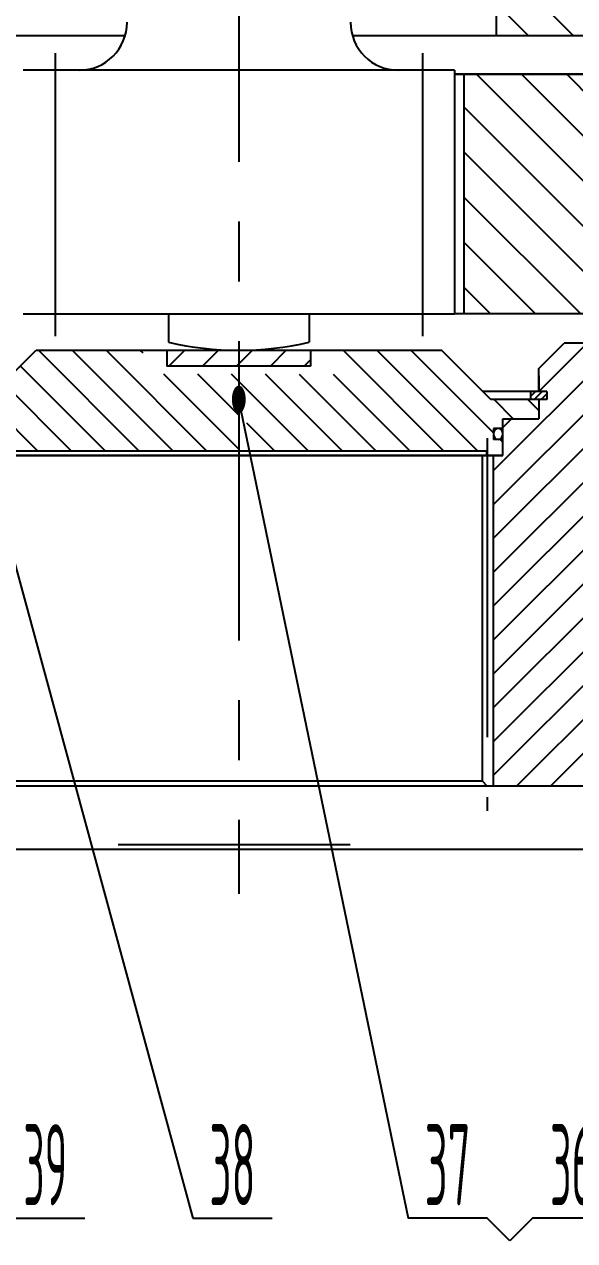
# Model space of a CAD drawing. Header units: millimetres. Extents: x 14 to 6314, y -175 to 4455.
# Drawn here: x 4294 to 4638, y 2335 to 3098 of the extents above; entities that cross this region are included whole.
import ezdxf
from ezdxf.enums import TextEntityAlignment as Align

# ---------------------------------------------------------------- set-up
doc = ezdxf.new("R2010")
doc.units = ezdxf.units.MM
doc.header["$LTSCALE"] = 150
doc.linetypes.add('G', pattern=[2, 1.25, -0.25, 0.25, -0.25])
for name, color, linetype in [('01', 7, 'Continuous'), ('02', 1, 'Continuous'), ('05', 4, 'G'), ('11', 3, 'Continuous')]:
    doc.layers.add(name, color=color, linetype=linetype)
doc.styles.get("Standard").update_dxf_attribs({"font": 'isocp', "width": 0.707, "bigfont": 'intecad.shx'})
pattern_1 = [(135, (-611.7449904644018, -710.8969103280779), (-14.14213562373095, -14.14213562373095), [])]

msp = doc.modelspace()

# ---------------------------------------------------------------- hatches: boundary and pattern name
at = {"layer": '02'}
h = msp.add_hatch(dxfattribs=at)
h.set_pattern_fill('_USER', color=256, scale=20, angle=135, style=0, pattern_type=0)
h.set_pattern_definition(pattern_1)
h.paths.add_polyline_path([(5065.034003053114, 3155.552223971163), (5027.526188674514, 3155.552223971162), (5027.526188674515, 3149.552223971163), (5023.526188674519, 3149.552223971163, -0.04371584273154108), (5023.030335168683, 3149.552223971163), (5019.526188674514, 3149.552223971164), (5019.526188674514, 3155.552223971162), (5012.00900305329, 3155.552223971162), (5012.00900305329, 3165.552223971163), (4604.246503053292, 3165.552223971163), (4604.246503053292, 3123.540223971162), (4589.246503053291, 3123.540223971162), (4589.246503053291, 3090.552223971163), (5023.135229529488, 3090.552223971163), (5065.034003053114, 3113.437165720764)])
h.paths.add_polyline_path([(5118.034003053289, 3142.3855527672), (5085.034003053383, 3124.361085361039), (5085.034003053383, 3096.552223971164), (5098.65900305329, 3096.552223971163), (5098.65900305329, 3081.552223971164), (5118.034003053289, 3081.552223971164)])
h.paths.add_polyline_path([(5118.034003053289, 3142.3855527672), (5118.034003053289, 3155.552223971163), (5085.034003053382, 3155.552223971163), (5085.034003053383, 3124.36108536104)])
h.paths.add_polyline_path([(4266.821503053287, 3123.540223971162), (4251.821503053288, 3123.540223971163), (4251.821503053285, 3165.552223971161), (3962.896503053289, 3165.552223971161), (3962.896503053289, 3105.877223966878), (3943.142403461888, 3105.877223966878), (3943.142403461888, 3090.552223971164), (4266.821503053288, 3090.552223971164)])
h.paths.add_polyline_path([(4800.118915319731, 3066.02681660081), (4800.118915319731, 3112.665654173444), (4836.118915319731, 3112.665654173444), (4836.118915319731, 3066.02681660081)], flags=9)
h.paths.add_polyline_path([(4648.755941052652, 3079.677823971163), (4648.755941052652, 3110.342623971163), (4684.755941052652, 3110.342623971163), (4684.755941052652, 3079.677823971163)], flags=9)
h.paths.add_polyline_path([(4865.625131314171, 3134.456661905337), (4880.796130429999, 3134.456661905337), (4880.796130429999, 3154.148969597645), (4865.625131314171, 3154.148969597645)], flags=24)
h.paths.add_polyline_path([(5014.236718416987, 3143.181036996754), (5029.407717532815, 3143.181036996754), (5029.407717532815, 3162.873344689061), (5014.236718416987, 3162.873344689061)], flags=24)
h = msp.add_hatch(dxfattribs=at)
h.set_pattern_fill('_USER', color=256, scale=20, angle=45, style=0, pattern_type=0)
h.set_pattern_definition([(45, (-611.7449904644018, -710.8969103280779), (-14.14213562373095, 14.14213562373095), [])])
h.paths.add_polyline_path([(3811.459003053289, 3053.199696387479), (3757.873744794486, 3081.552223971165), (3757.40900305329, 3081.552223971165), (3757.409003053289, 3080.552223971163), (3738.03400305329, 3080.552223971164), (3738.034003053291, 2858.002046012306), (3802.90900305329, 2841.131861156784), (3802.90900305329, 2901.552223971161, -0.289261294317525), (3811.459003053289, 2915.094657282792)])
h.paths.add_polyline_path([(3803.03400305329, 3096.552223971162), (3781.03400305329, 3096.552223971162), (3781.03400305329, 3069.297886071803), (3811.45900305329, 3053.19969638748), (3811.459003053289, 3068.070036648626, -0.2867567683141176), (3803.034003053291, 3081.552223971163)])
h.paths.add_polyline_path([(3781.03400305329, 3096.552223971162), (3768.790802852549, 3096.552223971163), (3768.790802852549, 3092.552223971162), (3761.790802852549, 3092.552223971162), (3761.790802852549, 3096.552223971162), (3757.40900305329, 3096.552223971162), (3757.40900305329, 3081.798123747797), (3781.034003053291, 3069.297886071803)])
h.paths.add_polyline_path([(3802.90900305329, 2841.131861156784), (3738.03400305329, 2858.002046012307), (3738.03400305329, 2730.552223971163), (3724.75400305329, 2730.552223971164), (3724.75400305329, 2680.552223971163), (3748.659003053291, 2680.552223971164), (3748.65900305329, 2661.552223971163), (3802.90900305329, 2661.552223971163)])
h.paths.add_polyline_path([(3698.75400305329, 2730.552223971163), (3666.684003053289, 2730.552223971163), (3666.684003053289, 2680.552223971162), (3698.75400305329, 2680.552223971163)])
h.paths.add_polyline_path([(5118.03400305329, 3064.404455266147), (5044.609003053291, 3035.442771092283), (5044.60900305329, 2953.188712433527), (5118.034003053289, 2945.173583418085)])
h.paths.add_polyline_path([(5075.03400305329, 3065.283880210412), (5067.034003053142, 3070.301460946959), (5067.034003053142, 3075.466012549352), (5065.034003053115, 3075.466012549353), (5065.034003053114, 3096.552223971163), (5063.03400305329, 3096.552223971163), (5063.03400305329, 3091.552223971164), (5056.03400305329, 3091.552223971164), (5056.03400305329, 3096.552223971163), (5053.03400305329, 3096.552223971163), (5053.03400305329, 3081.552223971163, -0.2867567683141442), (5044.609003053291, 3068.070036648626), (5044.609003053291, 3035.442771092283), (5075.03400305329, 3047.443577915433)])
h.paths.add_polyline_path([(5118.034003053289, 3080.552223971163), (5098.65900305329, 3080.552223971164), (5098.659003053291, 3096.552223971163), (5085.034003053382, 3096.552223971164), (5085.034003053383, 3075.466012549351), (5083.034003053354, 3075.466012549351), (5083.034003053353, 3070.301460946959), (5075.03400305329, 3065.283880210396), (5075.034003053289, 3047.443577915433), (5118.034003053291, 3064.404455266148)])
h.paths.add_polyline_path([(5118.03400305329, 2945.173583418084), (5044.60900305329, 2953.188712433527), (5044.609003053289, 2915.094657282795, -0.2892612943175812), (5053.159003053291, 2901.552223971162), (5053.159003053291, 2814.514911662026), (5118.034003053289, 2807.760266328581)])
h.paths.add_polyline_path([(5118.034003053289, 2807.760266328581), (5053.15900305329, 2814.514911662025), (5053.15900305329, 2687.970010215954), (5107.48400305329, 2676.572940086891), (5107.484003053291, 2680.552223971162), (5131.314003053289, 2680.552223971161), (5131.314003053289, 2730.552223971161), (5126.064003052976, 2730.552223971161), (5118.034003053289, 2730.552223971163)])
h.paths.add_polyline_path([(5107.48400305329, 2676.57294008689), (5053.159003053289, 2687.970010215954), (5053.15900305329, 2661.552223971162), (5107.48400305329, 2661.552223971163)])
h.paths.add_polyline_path([(5189.38400305329, 2730.552223971163), (5157.31400305329, 2730.552223971164), (5157.31400305329, 2680.552223971163), (5189.384003053291, 2680.552223971164)])
h.paths.add_polyline_path([(5077.580185804838, 2984.382843045558), (5092.751184920666, 2984.382843045558), (5092.751184920666, 3004.075150737866), (5077.580185804838, 3004.075150737866)], flags=24)
at = {"layer": '05', "linetype": 'G'}
h = msp.add_hatch(dxfattribs=at)
h.set_pattern_fill('_USER', color=4, scale=20, angle=135, style=0, pattern_type=0)
h.set_pattern_definition(pattern_1)
h.paths.add_polyline_path([(4650.364003075655, 2994.05222397116), (4650.364003075655, 3038.052223966227), (4644.26914812702, 3038.052223966227), (4644.269148127021, 3041.052223966227), (4650.364003075655, 3041.052223966227), (4650.364003075656, 3066.552223971164), (4569.115352861641, 3066.552223971163), (4569.115352861641, 2916.552223971161), (4650.364003077118, 2916.552223971161), (4650.364003076636, 2942.052223981454), (4644.269148125155, 2942.052223981684), (4644.269148125267, 2945.052223975994), (4650.364003076579, 2945.052223976001)])
h.paths.add_polyline_path([(4930.364003030839, 2990.38008659663), (4930.364003029985, 2945.052223970892), (4936.45885797779, 2945.052223970662), (4936.458857977676, 2942.052223970662), (4930.364003029928, 2942.052223970893), (4930.364003029445, 2916.552223971161), (5009.805256158165, 2916.552223971162), (5009.805256158164, 3021.714815686853)])
h.paths.add_polyline_path([(4936.458857979543, 3038.052223966227), (4930.364003030908, 3038.052223966227), (4930.364003030908, 2994.05222397116), (4930.364003030839, 2990.38008659663), (5009.805256158165, 3021.714815686853), (5009.805256158164, 3066.552223971163), (4979.194957556346, 3066.552223971164), (4932.508418575844, 3041.052223966226), (4936.458857979543, 3041.052223966226)])
h.paths.add_polyline_path([(4930.364003030907, 3066.552223971163), (4930.364003030908, 3041.052223966227), (4932.508418575845, 3041.052223966227), (4979.194957556347, 3066.552223971163)], flags=17)
h.paths.add_polyline_path([(4593.379843819654, 3004.52674192392), (4593.379843819654, 3073.540223971164), (4629.384568229102, 3073.540223971164), (4629.384568229102, 3004.52674192392)], flags=9)
h.paths.add_polyline_path([(4980.285958197646, 2950.342413033927), (4995.456957313474, 2950.342413033927), (4995.456957313474, 2970.034720726234), (4980.285958197646, 2970.034720726234)], flags=24)
h.paths.add_polyline_path([(4923.262565641353, 3030.780113972629), (4938.433564757181, 3030.780113972629), (4938.433564757181, 3050.472421664937), (4923.262565641353, 3050.472421664937)], flags=9)
h = msp.add_hatch(dxfattribs=at)
h.set_pattern_fill('_USER', color=4, scale=3, angle=45, style=0, pattern_type=0)
h.set_pattern_definition([(45, (828.6953483547986, -302.4769793688374), (-2.121320343559642, 2.121320343559643), [])])
h.paths.add_polyline_path([(4621.03400305329, 2862.552223971163), (4621.03400305329, 2867.552223971163), (4611.03400305329, 2867.552223971164), (4611.03400305329, 2862.552223971163)])
at = {"layer": '11', "linetype": 'Continuous'}
h = msp.add_hatch(dxfattribs=at)
h.set_pattern_fill('_USER', color=3, scale=15, angle=45, style=0, pattern_type=0)
h.set_pattern_definition([(45, (-611.7449904644018, -302.4769793688374), (-10.60660171779821, 10.60660171779821), [])])
h.paths.add_polyline_path([(4000.70400305329, 2945.052223976097), (3988.20400305329, 2945.052223976081), (3988.20400305329, 2940.05222397628, -0.4142135623729884), (3983.20400305329, 2935.052223976282), (3981.124423519972, 2935.052223976282), (3980.086166114081, 2935.052223976282), (3954.817537161213, 2901.988630823817, -0.2339646167332743), (3946.865629334463, 2898.052223975975), (3940.034003053292, 2898.052223975976, 0.4142135623731128), (3910.03400305329, 2868.052223975976), (3910.03400305329, 2813.052223971002, 0.414213562373094), (3940.03400305329, 2783.052223971002), (3990.099087883436, 2783.052223971002), (3990.099087883436, 2791.052223970999), (4000.70400305329, 2791.052223971)])
h.paths.add_polyline_path([(4130.704003053291, 2791.052223971), (4141.547354143253, 2791.052223970999), (4141.547354143253, 2783.052223971001), (4178.034003053288, 2783.052223971001, -0.4142135623730951), (4198.034003053288, 2763.052223971001), (4198.034003053288, 2673.052223971001), (4199.434003053289, 2673.052223971001), (4199.434003053289, 2620.552223971159), (4268.59900305329, 2620.55222397116), (4268.59900305329, 2827.552223971164), (4262.53400305329, 2827.552223971164), (4262.534003053291, 2850.552223971164), (4240.03400305329, 2850.552223971164), (4240.03400305329, 2862.552223971163), (4235.03400305329, 2862.552223971164), (4235.03400305329, 2867.552223971163), (4240.034003053291, 2867.552223971163), (4240.034003053293, 2882.126376603007), (4224.108155680314, 2898.052223975983), (4184.542376777169, 2898.052223971, -0.2339646167567582), (4176.590468949384, 2901.98863081855), (4151.321839992501, 2935.052223976282), (4149.09624822912, 2935.052223976282), (4148.2040030533, 2935.05222397628, -0.414213562373681), (4143.20400305329, 2940.05222397628), (4143.20400305329, 2945.05222397608), (4130.70400305329, 2945.052223976095)])
h.paths.add_polyline_path([(4725.364003053289, 2945.052223976094), (4712.86400305329, 2945.052223976079), (4712.86400305329, 2940.05222397628, -0.414213562373681), (4707.86400305328, 2935.05222397628), (4706.97175787746, 2935.052223976282), (4704.746166114081, 2935.052223976282), (4679.477537157152, 2901.914478201898, -0.233964616721668), (4671.525629330669, 2897.978071354405), (4631.959850426267, 2897.978071354408), (4616.034003053286, 2882.052223981431), (4616.034003053289, 2867.552223971163), (4621.03400305329, 2867.552223971163), (4621.03400305329, 2862.552223971162), (4616.03400305329, 2862.552223971162), (4616.03400305329, 2850.552223971164), (4593.534003053291, 2850.552223971164), (4593.534003053289, 2827.552223971164), (4587.469003053289, 2827.552223971163), (4587.46900305329, 2620.55222397116), (4656.634003053292, 2620.55222397116), (4656.63400305329, 2673.052223971001), (4658.03400305329, 2673.052223971001), (4658.03400305329, 2763.052223971001, -0.3892033906095524), (4676.313361878244, 2782.978071354406), (4714.520651963327, 2782.978071354406), (4714.520651963328, 2790.978071354405), (4725.364003053289, 2790.978071354405)])
h.paths.add_polyline_path([(4946.03400305329, 2867.97807135938, 0.4142135623731128), (4916.034003053288, 2897.97807135938), (4909.202376772116, 2897.97807135938, -0.2339646167216768), (4901.250468945633, 2901.914478206874), (4875.981839992499, 2935.052223976282), (4874.943582586608, 2935.052223976282), (4873.75624822912, 2935.052223976282), (4872.8640030533, 2935.05222397628, -0.414213562373681), (4867.86400305329, 2940.05222397628), (4867.86400305329, 2945.052223976078), (4855.36400305329, 2945.052223976094), (4855.36400305329, 2790.978071354405), (4865.968918223143, 2790.978071354405), (4865.968918223143, 2782.978071354407), (4916.03400305329, 2782.978071354407, 0.414213562373094), (4946.03400305329, 2812.978071354407)])
h = msp.add_hatch(dxfattribs=at)
h.set_pattern_fill('_USER', color=3, scale=15, angle=135, style=0, pattern_type=0)
h.set_pattern_definition([(135, (-626.1994984005214, -302.4769793688374), (-10.60660171779821, -10.60660171779821), [])])
h.paths.add_polyline_path([(4270.03400305329, 2862.552223971164), (4240.03400305329, 2862.552223971164), (4240.03400305329, 2850.552223971164), (4262.53400305329, 2850.552223971164), (4262.53400305329, 2844.552223971164), (4268.53400305329, 2844.552223971164), (4268.53400305329, 2837.552223971164), (4266.486102299848, 2837.552223971164), (4269.206385861437, 2827.552223971164), (4272.459003053289, 2827.552223971164), (4272.459003053289, 2830.552223971164), (4428.03400305329, 2830.552223971164), (4428.03400305329, 2878.552223971163), (4368.03400305329, 2878.552223971164), (4368.03400305329, 2893.552223971166), (4301.034003053293, 2893.552223971167)])
h.paths.add_polyline_path([(4583.609003053291, 2830.552223971164), (4583.609003053291, 2827.552223971164), (4593.53400305329, 2827.552223971164), (4593.53400305329, 2837.552223971164), (4587.53400305329, 2837.552223971164), (4587.53400305329, 2844.552223971164), (4593.53400305329, 2844.552223971164), (4593.53400305329, 2850.552223971164), (4616.03400305329, 2850.552223971164), (4616.03400305329, 2862.552223971163), (4586.034003053291, 2862.552223971163), (4555.034003053293, 2893.552223971163), (4488.03400305329, 2893.552223971164), (4488.03400305329, 2878.552223971164), (4428.03400305329, 2878.552223971164), (4428.03400305329, 2861.884691006381), (4439.282439116727, 2830.552223971164)])
h.paths.add_polyline_path([(4266.486102299848, 2837.552223971164), (4262.53400305329, 2837.552223971164), (4262.53400305329, 2827.552223971164), (4269.206385861438, 2827.552223971164)], flags=16)
h.paths.add_polyline_path([(4230.908693477728, 2856.959498218025), (4246.079692593556, 2856.959498218025), (4246.079692593556, 2876.651805910332), (4230.908693477728, 2876.651805910332)], flags=9)
h.paths.add_polyline_path([(4258.445055219514, 2831.958206877147), (4273.616054335342, 2831.958206877147), (4273.616054335342, 2851.650514569455), (4258.445055219514, 2851.650514569455)], flags=25)
h.paths.add_polyline_path([(4420.945055219516, 2852.790673912361), (4436.116054335342, 2852.790673912361), (4436.116054335342, 2872.482981604669), (4420.945055219516, 2872.482981604669)], flags=9)
h = msp.add_hatch(dxfattribs=at)
h.set_pattern_fill('_USER', color=3, scale=15, angle=45, style=0, pattern_type=0)
h.set_pattern_definition([(45, (-626.1994984005214, -302.4769793688374), (-10.60660171779821, 10.60660171779821), [])])
h.paths.add_polyline_path([(4473.03400305329, 2893.552223971164), (4428.03400305329, 2893.552223971164), (4428.03400305329, 2883.552223971164), (4473.03400305329, 2883.552223971163)])
h.paths.add_polyline_path([(4428.03400305329, 2883.552223971164), (4428.03400305329, 2893.552223971165), (4383.03400305329, 2893.552223971165), (4383.03400305329, 2883.552223971164)])

# ---------------------------------------------------------------- linework, layer by layer
at = {"layer": '01'}
for p, q in [((4589.246503053291, 3123.540223971162), (4589.246503053291, 3090.552223971164)), ((4356.652179095799, 3090.552223971164), (3813.03400305329, 3090.552223971164)), ((5043.034003053291, 3090.552223971163), (4499.415827010781, 3090.552223971164)), ((4589.246503053291, 3090.552223971164), (4499.415827010781, 3090.552223971163)), ((4563.17550305329, 3069.052223971163), (4292.892503053289, 3069.052223971163)), ((4563.17550305329, 3069.052223971163), (4563.17550305329, 2916.052223971163)), ((5038.03400305329, 3066.552223971161), (4563.17550305329, 3066.552223971161)), ((4569.115352861641, 3066.552223971161), (4569.115352861641, 2916.552223971161)), ((4563.17550305329, 2916.052223971163), (4292.892503053289, 2916.052223971163)), ((4384.03400305329, 2916.052223971163), (4384.03400305329, 2898.552223971164)), ((4472.03400305329, 2916.052223971163), (4472.034003053289, 2898.552223971164)), ((4563.17550305329, 2916.552223971161), (4690.639303232842, 2916.552223971163)), ((4270.03400305329, 2862.552223971164), (4301.034003053292, 2893.552223971166)), ((4383.03400305329, 2893.552223971164), (4383.03400305329, 2883.552223971164)), ((4473.03400305329, 2893.552223971164), (4473.03400305329, 2883.552223971164)), ((4586.03400305329, 2862.552223971164), (4555.034003053288, 2893.552223971166)), ((4473.03400305329, 2883.552223971164), (4383.03400305329, 2883.552223971164)), ((4616.03400305329, 2867.552223971164), (4616.034003053286, 2882.052223981436)), ((4616.03400305329, 2867.552223971164), (4616.034003053286, 2882.052223981436)), ((4587.53400305329, 2844.552223971164), (4587.53400305329, 2837.552223971164)), ((4593.53400305329, 2844.552223971164), (4587.53400305329, 2844.552223971164)), ((4593.53400305329, 2844.552223971164), (4587.53400305329, 2844.552223971164)), ((4587.53400305329, 2844.552223971164), (4587.53400305329, 2837.552223971164)), ((4593.53400305329, 2837.552223971164), (4587.53400305329, 2837.552223971164)), ((4593.53400305329, 2837.552223971164), (4587.53400305329, 2837.552223971164)), ((4272.53400305329, 2830.552223971164), (4583.53400305329, 2830.552223971164)), ((4583.53400305329, 2827.552223971164), (4583.53400305329, 2830.552223971164)), ((4583.53400305329, 2827.552223971164), (4583.53400305329, 2830.552223971164)), ((4262.53400305329, 2827.552223971164), (4593.53400305329, 2827.552223971164)), ((4580.434003053289, 2827.552223971164), (4580.434003053289, 2623.552223971164)), ((4587.469003053289, 2827.552223971164), (4587.469003053289, 2620.552223971164)), ((4275.63400305329, 2623.552223971161), (4580.434003053289, 2623.552223971161)), ((4580.434003053289, 2623.552223971161), (4583.434003053289, 2620.552223971161)), ((4199.434003053289, 2620.552223971161), (4656.634003053289, 2620.55222397116))]:
    msp.add_line(p, q, dxfattribs=at)
at = {"layer": '01', "color": 7, "linetype": 'Continuous'}
for p, q in [((4563.17550305329, 3066.552223971163), (5038.03400305329, 3066.552223971163)), ((4616.03400305329, 2882.052223981435), (4631.959850426265, 2897.978071354406)), ((4671.525629330669, 2897.978071354404), (4631.959850426265, 2897.978071354408)), ((4301.034003053291, 2893.552223971167), (4555.034003053292, 2893.552223971163)), ((4616.03400305329, 2877.552223971167), (4616.03400305329, 2867.552223971164)), ((4616.03400305329, 2877.552223971167), (4616.03400305329, 2867.552223971164)), ((4621.03400305329, 2867.552223971163), (4581.03400305329, 2867.552223971164)), ((4621.03400305329, 2867.552223971163), (4581.03400305329, 2867.552223971164)), ((4621.03400305329, 2867.552223971163), (4581.03400305329, 2867.552223971164)), ((4621.03400305329, 2867.552223971163), (4581.03400305329, 2867.552223971164)), ((4611.03400305329, 2862.552223971163), (4611.03400305329, 2867.552223971163)), ((4611.03400305329, 2862.552223971163), (4611.03400305329, 2867.552223971163)), ((4621.03400305329, 2867.552223971163), (4621.03400305329, 2862.552223971164)), ((4621.03400305329, 2867.552223971163), (4621.03400305329, 2862.552223971164)), ((4621.03400305329, 2862.552223971163), (4586.03400305329, 2862.552223971163)), ((4621.03400305329, 2862.552223971163), (4586.03400305329, 2862.552223971163)), ((4621.03400305329, 2862.552223971163), (4586.03400305329, 2862.552223971163)), ((4621.03400305329, 2862.552223971163), (4586.03400305329, 2862.552223971163)), ((4616.03400305329, 2862.552223971163), (4616.03400305329, 2850.552223971164)), ((4616.03400305329, 2862.552223971163), (4616.03400305329, 2850.552223971164)), ((4593.53400305329, 2850.552223971164), (4616.03400305329, 2850.552223971164)), ((4593.53400305329, 2850.552223971164), (4616.03400305329, 2850.552223971164)), ((4593.53400305329, 2827.552223971164), (4593.53400305329, 2850.552223971164)), ((4593.53400305329, 2827.552223971164), (4593.53400305329, 2850.552223971164)), ((4593.53400305329, 2827.552223971164), (4262.53400305329, 2827.552223971164)), ((4727.13400305329, 2580.552223971161), (4128.934003053289, 2580.552223971161)), ((4727.13400305329, 2580.552223971161), (4128.934003053289, 2580.552223971161))]:
    msp.add_line(p, q, dxfattribs=at)
at = {"layer": '01', "color": 1}
msp.add_line((4352.35742733347, 2583.642143898728), (4497.777248828573, 2583.642143898728), dxfattribs=at)
at = {"layer": '01'}
for centre, radius, start, end in [((4328.03400305329, 3099.052223971163), 30, 270, 0), ((4528.03400305329, 3099.052223971163), 30, 180, 270), ((4428.034003053293, 3089.652223971152), 196.0999999999877, 257.033852614204, 282.9661473857943)]:
    msp.add_arc(centre, radius, start, end, dxfattribs=at)
at = {"layer": '02'}
for p, q in [((4428.034003053291, 2861.884691006378), (4534.092345584726, 2349.513384444659)), ((4265.53400305329, 2841.052223971164), (4399.246505558054, 2349.513384444659)), ((4281.958570194489, 2349.513384444659), (4331.558570194489, 2349.513384444659)), ((4399.246505558054, 2349.513384444659), (4448.846505558055, 2349.513384444659)), ((4583.692345584726, 2349.513384444659), (4534.092345584726, 2349.513384444659)), ((4597.834481208457, 2335.371248820928), (4583.692345584726, 2349.513384444659)), ((4611.976616832188, 2349.513384444659), (4597.834481208457, 2335.371248820928)), ((4661.576616832188, 2349.513384444659), (4611.976616832188, 2349.513384444659))]:
    msp.add_line(p, q, dxfattribs=at)
at = {"layer": '05', "color": 4, "linetype": 'G'}
for p, q in [((4428.03400305329, 3499.153858415562), (4428.03400305329, 2552.693406771099)), ((4312.88750305329, 3079.679523885203), (4312.88750305329, 2902.351419471774)), ((4543.18050305329, 3079.679523885203), (4543.18050305329, 2902.351419471774)), ((4583.609003053291, 2838.399934622835), (4583.609003053291, 2604.902128366227))]:
    msp.add_line(p, q, dxfattribs=at)
at = {"layer": '11', "color": 3, "linetype": 'Continuous', "extrusion": (0, 0, -1)}
msp.add_ellipse((4590.53400305329, 2841.052223971164), major_axis=(0, 3.5), ratio=0.8571428571428571, dxfattribs=at)
msp.add_ellipse((4590.53400305329, 2841.052223971164), major_axis=(0, 3.5), ratio=0.8571428571428571, dxfattribs=at)

# ---------------------------------------------------------------- texts
at = {"layer": '02', "width": 0.6051724137931265}
msp.add_text('●', height=16, dxfattribs=at).set_placement((4423.234003053291, 2853.884691006378), (4432.834003053291, 2853.884691006378), align=Align.FIT)
at = {"layer": '11'}
for s, width, p, p2 in [('39', 0.4070767154356242, (4293.063582331316, 2357.513384444659), (4320.453558057662, 2357.513384444659)), ('38', 0.4524800000000012, (4409.648680122246, 2357.513384444659), (4438.444330993862, 2357.513384444659)), ('37', 0.4524800000000012, (4544.494520148918, 2357.513384444659), (4573.290171020534, 2357.513384444659)), ('36', 0.413963777260183, (4623.081628969015, 2357.513384444659), (4650.471604695361, 2357.513384444659))]:
    msp.add_text(s, height=50.91168824543143, dxfattribs=dict(at, width=width)).set_placement(p, p2, align=Align.FIT)

doc.saveas('drawing.dxf')
